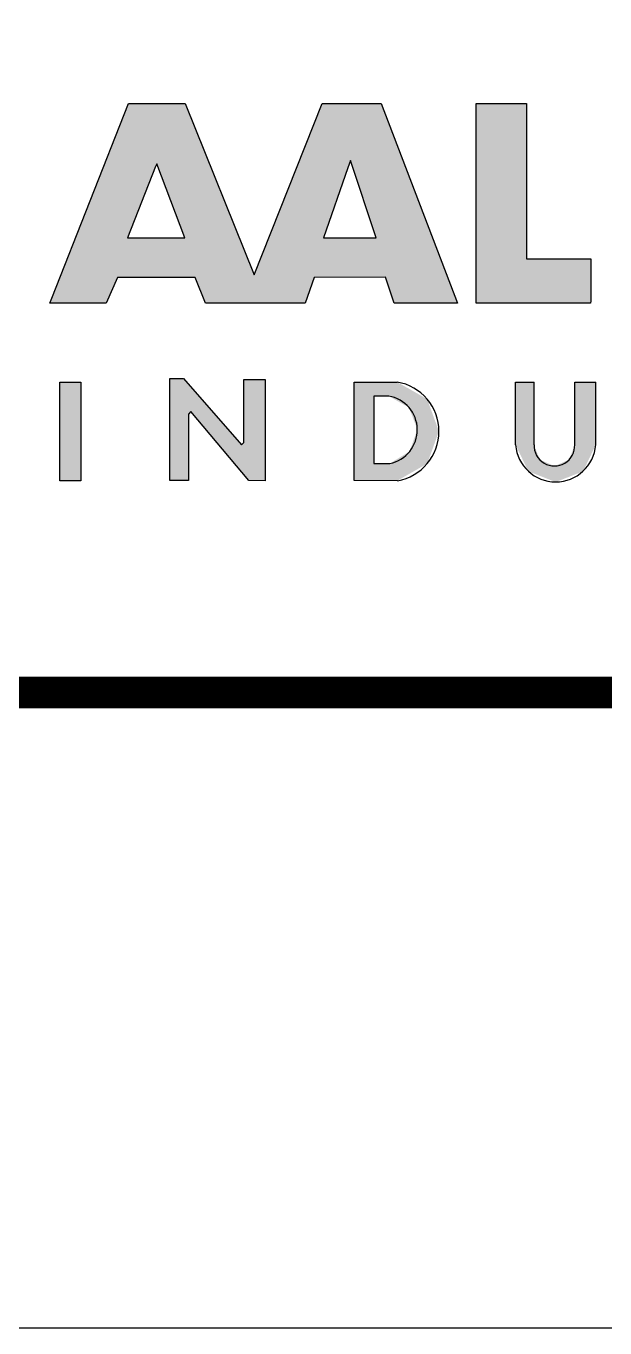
# Model space of a CAD drawing. Header units: feet. Extents: x -46890 to -45898, y -3252 to -1955.
# Drawn here: x -46623.14 to -46614.01, y -2582.38 to -2561.81 of the extents above; entities that cross this region are included whole.
import ezdxf

# ---------------------------------------------------------------- set-up
doc = ezdxf.new("R2010")
doc.units = ezdxf.units.FT
doc.header["$MEASUREMENT"] = 0
doc.layers.add('62_FORMATO', color=2, linetype='Continuous')
doc.layers.add('FORMATO', color=8, linetype='Continuous')

# ---------------------------------------------------------------- blocks, each defined once
blk = doc.blocks.new('*U20')
at = {"layer": 'FORMATO', "linetype": 'Continuous', "extrusion": (0, 0, -1)}
for points in [[(-209.755, 7.297), (-209.755, 8.109), (-209.927, 8.109)], [(-209.927, 8.109), (-209.927, 7.297), (-209.755, 7.297)], [(-210.661, 8.139), (-210.834, 7.865), (-210.813, 7.845)], [(-210.661, 8.139), (-210.813, 7.845), (-210.661, 7.297)], [(-210.834, 7.865), (-210.661, 8.139), (-210.773, 8.139)], [(-210.773, 8.139), (-211.25, 7.591), (-210.834, 7.865)], [(-211.27, 7.612), (-211.27, 8.129), (-211.444, 8.129)], [(-211.444, 8.129), (-211.444, 7.297), (-211.27, 7.612)], [(-212.177, 8.109), (-212.339, 7.994), (-212.177, 7.297)], [(-212.339, 7.994), (-212.177, 8.109), (-212.532, 8.109)], [(-212.532, 8.109), (-212.462, 7.994), (-212.339, 7.994)], [(-212.532, 8.109), (-212.778, 7.969), (-212.462, 7.994)], [(-213.658, 7.592), (-213.506, 8.109), (-213.658, 8.109)], [(-213.506, 8.109), (-213.658, 7.592), (-213.506, 7.592)], [(-214.166, 7.592), (-213.993, 8.109), (-214.166, 8.109)], [(-213.993, 8.109), (-214.166, 7.592), (-213.993, 7.592)], [(-212.339, 7.994), (-212.339, 7.439), (-212.177, 7.297)], [(-212.462, 7.994), (-212.778, 7.969), (-212.629, 7.899)], [(-212.778, 7.969), (-212.875, 7.704), (-212.629, 7.899)], [(-210.813, 7.845), (-210.813, 7.297), (-210.661, 7.297)], [(-210.834, 7.865), (-211.25, 7.591), (-211.311, 7.297)], [(-212.629, 7.899), (-212.875, 7.704), (-212.697, 7.72)], [(-212.697, 7.72), (-212.875, 7.704), (-212.635, 7.539)], [(-212.875, 7.704), (-212.779, 7.438), (-212.635, 7.539)], [(-211.27, 7.612), (-211.444, 7.297), (-211.25, 7.591)], [(-211.25, 7.591), (-211.444, 7.297), (-211.311, 7.297)], [(-212.635, 7.539), (-212.779, 7.438), (-212.471, 7.439)], [(-213.506, 7.592), (-213.705, 7.47), (-213.611, 7.374)], [(-213.658, 7.592), (-213.705, 7.47), (-213.506, 7.592)], [(-213.993, 7.592), (-214.061, 7.374), (-213.946, 7.47)], [(-214.166, 7.592), (-214.061, 7.374), (-213.993, 7.592)], [(-212.471, 7.439), (-212.779, 7.438), (-212.177, 7.297)], [(-212.177, 7.297), (-212.339, 7.439), (-212.471, 7.439)], [(-212.779, 7.438), (-212.533, 7.297), (-212.177, 7.297)], [(-213.705, 7.47), (-213.826, 7.418), (-213.611, 7.374)], [(-213.826, 7.418), (-214.061, 7.374), (-213.611, 7.374)], [(-213.946, 7.47), (-214.061, 7.374), (-213.826, 7.418)], [(-214.061, 7.374), (-213.836, 7.286), (-213.611, 7.374)]]:
    blk.add_solid(points, dxfattribs=at)
blk = doc.blocks.new('*U21')
at = {"layer": 'FORMATO', "linetype": 'Continuous'}
for points in [[(210.32, 10.402), (209.691, 8.799), (210.553, 9.905)], [(210.553, 9.905), (210.787, 10.402), (210.32, 10.402)], [(210.787, 10.402), (210.553, 9.905), (211.355, 8.992)], [(211.913, 10.402), (211.355, 8.992), (212.147, 9.934)], [(212.147, 9.934), (212.4, 10.402), (211.913, 10.402)], [(212.4, 10.402), (212.147, 9.934), (213.027, 8.757)], [(213.181, 10.402), (213.181, 8.758), (213.597, 9.124)], [(213.597, 10.402), (213.181, 10.402), (213.597, 9.124)], [(210.553, 9.905), (209.691, 8.799), (210.543, 9.885)], [(210.543, 9.885), (209.691, 8.799), (210.313, 9.296)], [(210.553, 9.905), (210.784, 9.296), (211.355, 8.992)], [(212.147, 9.934), (211.355, 8.992), (212.126, 9.874)], [(212.126, 9.874), (211.355, 8.992), (211.926, 9.296)], [(212.147, 9.934), (212.359, 9.296), (213.027, 8.757)], [(210.313, 9.296), (209.691, 8.799), (210.229, 8.971)], [(210.313, 9.296), (210.229, 8.971), (211.355, 8.992)], [(210.784, 9.296), (210.313, 9.296), (211.355, 8.992)], [(211.926, 9.296), (211.355, 8.992), (212.436, 8.972)], [(211.926, 9.296), (212.436, 8.972), (213.027, 8.757)], [(213.027, 8.757), (212.359, 9.296), (211.926, 9.296)], [(214.125, 9.124), (213.181, 8.758), (214.125, 8.779)], [(213.181, 8.758), (214.125, 9.124), (213.597, 9.124)], [(210.229, 8.971), (209.691, 8.799), (210.137, 8.758)], [(211.355, 8.992), (210.229, 8.971), (212.436, 8.972)], [(212.436, 8.972), (210.229, 8.971), (210.868, 8.971)], [(211.849, 8.972), (210.868, 8.971), (211.775, 8.758)], [(212.436, 8.972), (210.868, 8.971), (211.849, 8.972)], [(210.868, 8.971), (210.953, 8.758), (211.775, 8.758)], [(212.436, 8.972), (212.508, 8.759), (213.027, 8.757)], [(209.691, 8.799), (209.673, 8.758), (210.137, 8.758)], [(214.125, 8.779), (213.181, 8.758), (214.123, 8.758)]]:
    blk.add_solid(points, dxfattribs=at)

msp = doc.modelspace()

# ---------------------------------------------------------------- linework, layer by layer
at = {"color": 7, "const_width": 0.5}
msp.add_lwpolyline([(-46474.683, -2296.384), (-46858.207, -2296.384), (-46858.235, -2572.34), (-46474.711, -2572.34)], close=True, dxfattribs=at)
at = {"layer": '62_FORMATO', "color": 7, "linetype": 'Continuous'}
msp.add_lwpolyline([(-46883.242, -2582.375), (-46464.719, -2582.375), (-46464.719, -2286.419), (-46883.242, -2286.419), (-46883.242, -2582.375)], dxfattribs=at)
at = {"layer": 'FORMATO'}
for p, q in [((-46617.965, -2568.991), (-46617.965, -2567.434)), ((-46617.965, -2567.434), (-46617.284, -2567.434)), ((-46615.416, -2568.426), (-46615.416, -2567.434)), ((-46615.416, -2567.434), (-46615.124, -2567.434)), ((-46615.124, -2568.426), (-46615.124, -2567.434)), ((-46614.482, -2567.434), (-46614.15, -2567.434)), ((-46614.482, -2568.426), (-46614.482, -2567.434)), ((-46614.151, -2568.426), (-46614.15, -2567.434)), ((-46617.654, -2567.656), (-46617.654, -2568.719)), ((-46617.418, -2567.656), (-46617.654, -2567.656)), ((-46617.654, -2568.719), (-46617.401, -2568.719)), ((-46617.282, -2568.992), (-46617.965, -2568.991))]:
    msp.add_line(p, q, dxfattribs=at)
for points in [[(-46621.527, -2563.036), (-46620.632, -2563.036), (-46619.542, -2565.741), (-46618.471, -2563.036), (-46617.537, -2563.036), (-46616.334, -2566.19), (-46617.33, -2566.187), (-46617.468, -2565.778), (-46618.594, -2565.78), (-46618.737, -2566.188), (-46620.312, -2566.189), (-46620.476, -2565.78), (-46621.702, -2565.78), (-46621.877, -2566.189), (-46622.768, -2566.189), (-46622.734, -2566.111), (-46621.527, -2563.036)], [(-46616.039, -2563.036), (-46615.241, -2563.036), (-46615.241, -2565.488), (-46614.228, -2565.488), (-46614.228, -2566.15), (-46614.233, -2566.19), (-46616.039, -2566.189), (-46616.039, -2563.036)], [(-46621.099, -2564.028), (-46621.54, -2565.157), (-46620.637, -2565.157), (-46621.079, -2563.989), (-46621.099, -2564.028)], [(-46618.063, -2564.048), (-46618.446, -2565.157), (-46617.615, -2565.157), (-46618.023, -2563.934), (-46618.063, -2564.048)], [(-46622.612, -2567.434), (-46622.281, -2567.434), (-46622.281, -2568.992), (-46622.612, -2568.992), (-46622.612, -2567.434)], [(-46620.872, -2567.376), (-46620.658, -2567.376), (-46619.744, -2568.427), (-46619.705, -2568.388), (-46619.705, -2567.395), (-46619.37, -2567.395), (-46619.371, -2568.992), (-46619.627, -2568.991), (-46620.541, -2567.901), (-46620.58, -2567.94), (-46620.581, -2568.991), (-46620.872, -2568.991), (-46620.872, -2567.376)]]:
    msp.add_lwpolyline(points, dxfattribs=at)
for centre, radius, start, end in [((-46617.415, -2568.213), 0.79, 279.72, 80.4734), ((-46617.508, -2568.189), 0.541, 281.3972, 80.4162), ((-46614.783, -2568.378), 0.634, 184.2971, 355.7029), ((-46614.803, -2568.438), 0.321, 177.8835, 2.1165)]:
    msp.add_arc(centre, radius, start, end, dxfattribs=at)

# ---------------------------------------------------------------- block references
at = {"layer": 'FORMATO', "linetype": 'Continuous', "xscale": 1.918150630997843, "yscale": 1.918150630997843, "zscale": 1.918150630997843}
for name in ['*U21', '*U20']:
    msp.add_blockref(name, (-47024.952, -2582.989), dxfattribs=at)

doc.saveas('drawing.dxf')
